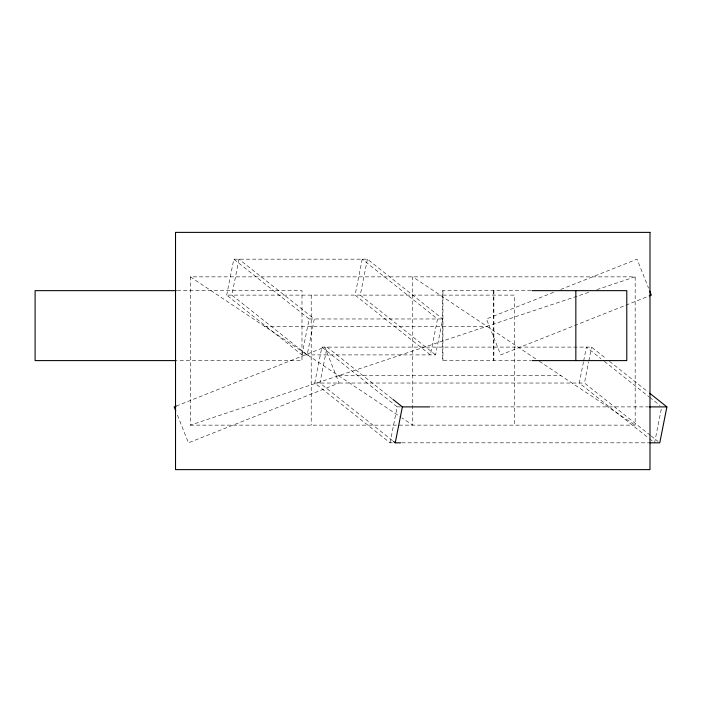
<?xml version="1.0" encoding="UTF-8"?>
<svg xmlns="http://www.w3.org/2000/svg" width="702" height="702" viewBox="0 0 702 702"><rect width="100%" height="100%" fill="white"/><g stroke="black" fill="none" stroke-linecap="round" stroke-linejoin="round"><path stroke-width="0.53" stroke-dasharray="3.51 2.63" d="M226.676 295.112L233.81 259.178L367.4 259.178L442.716 318.971L435.582 354.896L301.992 354.896L226.676 295.112L514.303 295.112L514.303 425.14M301.992 354.896L309.126 318.971L233.81 259.178M392.242 442.822L390.058 442.822L314.742 383.029L321.876 347.104L591.584 347.104L606.133 358.652M367.4 259.178L360.266 295.112L435.582 354.896M390.058 442.822L397.192 406.888L321.876 347.104M583.467 361.899L579.273 383.029L648.595 438.066M583.678 360.837L586.407 347.104L600.956 358.652M650.359 435.345L584.45 383.029L588.645 361.899M588.855 360.837L591.584 347.104M654.589 442.822L661.512 407.941M176.22 406.081L324.815 347.104L339.084 383.029L188.452 442.822L177.36 414.873M553.615 292.304L486.433 318.971L500.702 354.896L648.279 296.323M560.731 289.478L637.065 259.178L648.56 288.127M190.347 425.14L635.17 425.14L635.17 276.86L190.347 276.86L190.347 425.14L589.548 292.067M596.805 289.654L635.17 276.86M177.299 290.646L301.992 290.646L301.992 360.6L177.299 360.6M531.072 290.646L442.4 290.646L442.4 360.6L531.072 360.6M309.126 318.971L442.716 318.971M264.487 326.29L486.898 326.29M338.618 375.71L561.03 375.71M314.742 383.029L584.45 383.029M397.192 406.888L400.465 406.888M430.791 406.888L648.604 406.888M401.798 442.822L648.841 442.822M535.714 358.836L412.758 276.86L412.758 425.14L401.913 417.901M539.329 361.249L635.17 425.14M190.347 276.86L401.009 417.304M609.555 361.372L648.069 391.944M604.378 361.372L648.885 396.7M649.736 397.376L660.003 405.528M651.21 436.021L658.055 441.461M649.455 438.741L652.878 441.461M392.102 398.736L327.053 347.104L319.928 383.029L392.672 440.777M493.883 290.646L493.883 360.6M493.339 290.646L493.339 360.6M442.944 290.646L442.944 360.6M311.214 295.112L311.214 425.14M238.987 259.178L231.862 295.112L307.178 354.896L314.303 318.971L238.987 259.178M362.214 259.178L355.089 295.112L430.405 354.896L437.53 318.971L362.214 259.178"/><path stroke-width="1.05" d="M400.702 442.822L395.244 442.822L402.369 406.888L392.953 399.412M649.78 393.304L666.9 406.888L659.766 442.822L649.929 442.822M176.22 406.081L174.184 406.888L175.772 410.881M649.297 295.919L651.333 295.112L649.745 291.119M176.202 290.646L35.1 290.646L35.1 360.6L176.202 360.6M532.09 290.646L626.781 290.646L626.781 360.6L532.09 360.6M402.369 406.888L429.694 406.888M649.411 406.888L666.9 406.888M393.532 441.461L395.244 442.822M575.842 290.646L575.842 360.6M649.991 232.38L175.526 232.38L175.526 469.62L649.991 469.62L649.991 232.38"/></g></svg>
